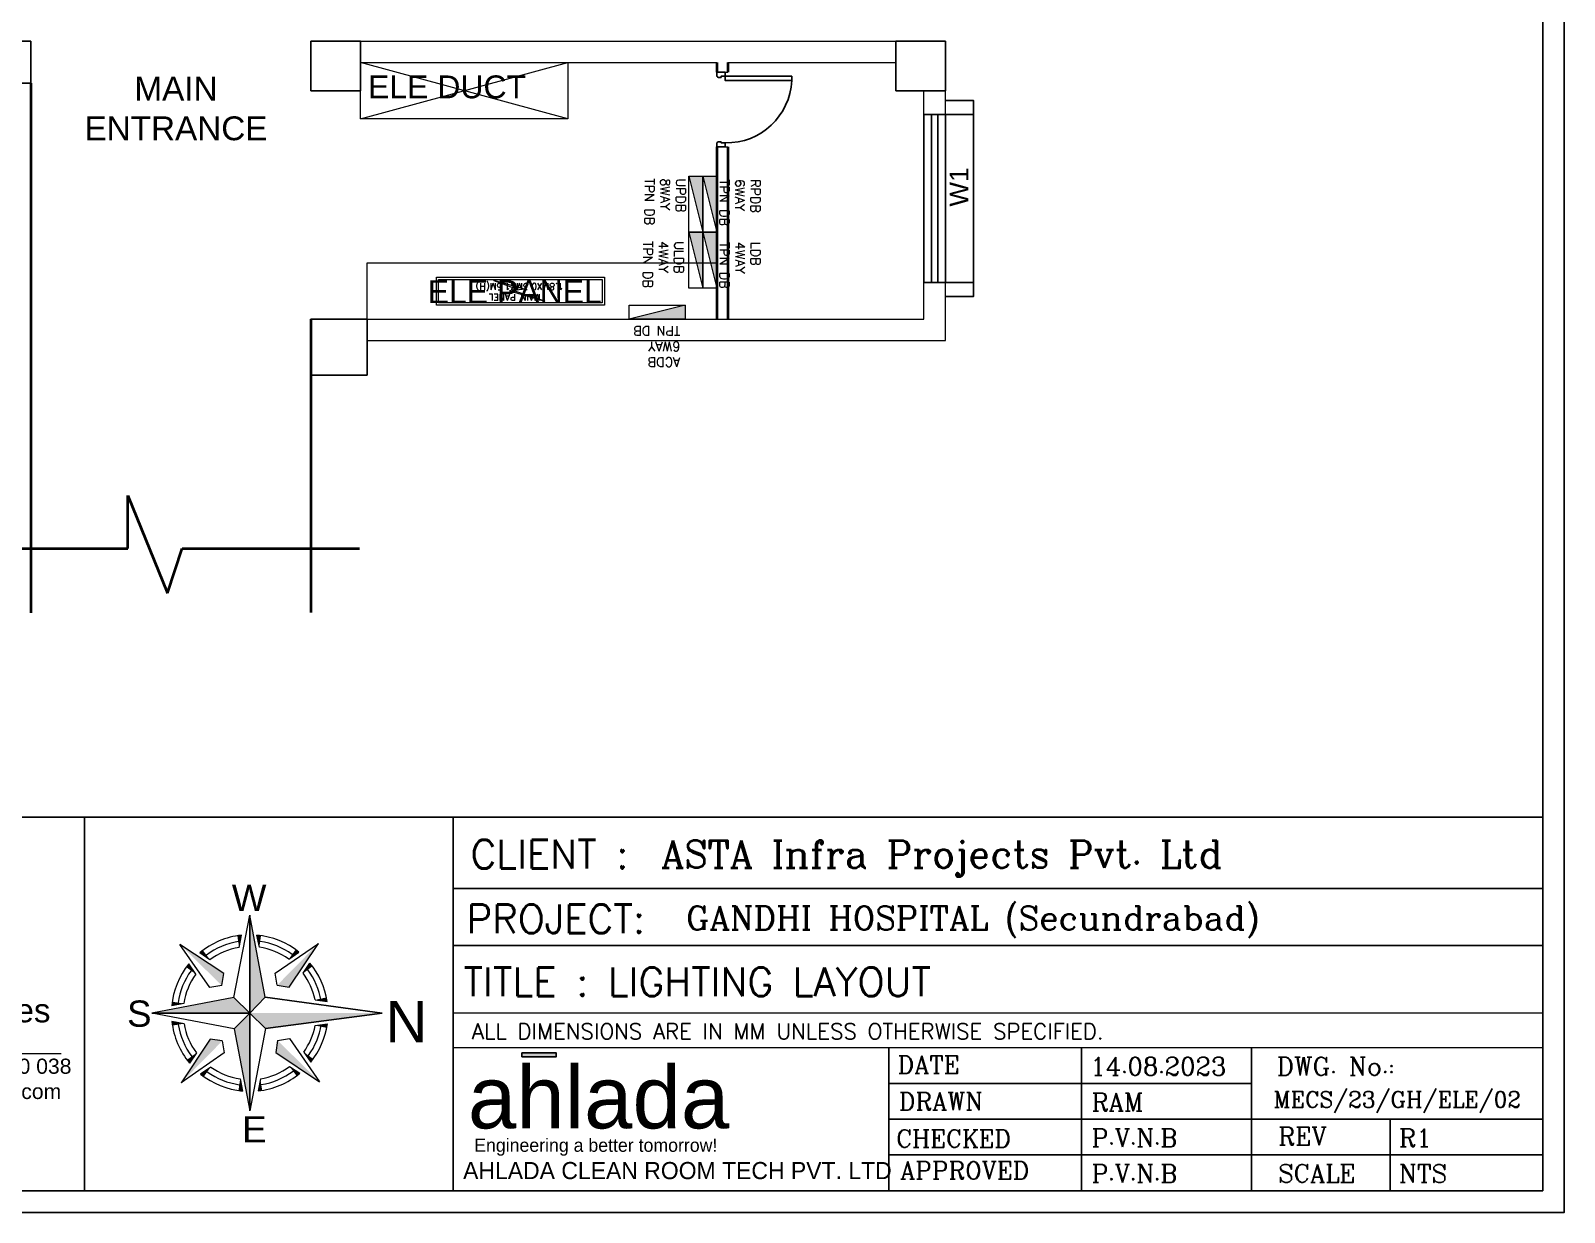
# Model space of a CAD drawing. Extents: x 3550807 to 4078732, y -628171 to -515859.
# Drawn here: x 3633123 to 3649537, y -551399 to -538746 of the extents above; entities that cross this region are included whole.
import ezdxf
from ezdxf.enums import TextEntityAlignment as Align

# ---------------------------------------------------------------- set-up
doc = ezdxf.new("R2010")
doc.units = 0
doc.header["$LTSCALE"] = 6
doc.header["$MEASUREMENT"] = 0
doc.linetypes.add('Hidden 2mm', pattern=[3, 2, -1])
doc.layers.get('0').update_dxf_attribs({"linetype": 'CONTINUOUS'})
for name, color, linetype in [('AHU-N Ducting', 30, 'CONTINUOUS'), ('Chajja', 7, 'CONTINUOUS'), ('COL', 5, 'CONTINUOUS'), ('DIM', 7, 'CONTINUOUS'), ('DOOR', 44, 'CONTINUOUS'), ('ELE.ELECTRICAL PANELS', 1, 'CONTINUOUS'), ('JOINERY', 7, 'CONTINUOUS'), ('TEXT', 5, 'CONTINUOUS'), ('TITLE', 7, 'CONTINUOUS'), ('Window', 161, 'CONTINUOUS')]:
    doc.layers.add(name, color=color, linetype=linetype)
for name, color, linetype, lineweight in [('D.F', 251, 'CONTINUOUS', 5), ('ELE. DB', 1, 'CONTINUOUS', 9), ('ELE.DB', 1, 'CONTINUOUS', 20), ('ELE.DB @ 1', 1, 'CONTINUOUS', 20), ('FURNITURE WALL', 8, 'CONTINUOUS', 5), ('hatch', 252, 'CONTINUOUS', 9), ('WALL', 10, 'CONTINUOUS', 35)]:
    doc.layers.add(name, color=color, linetype=linetype, lineweight=lineweight)
doc.styles.add('ARIAL', font='arial.ttf')
doc.styles.add('FS-ARIAL', font='arial.ttf')
doc.styles.add('IRFAN', font='romans.shx')
doc.styles.add('RAGHAV', font='majalla.ttf')
doc.styles.add('ROMANS', font='romans.shx')
doc.styles.get("Standard").update_dxf_attribs({"font": 'SIMPLEX'})
doc.styles.add('sudheer', font='romanc.shx')

# ---------------------------------------------------------------- blocks, each defined once
blk = doc.blocks.new('Z$W@#1841')
at = {"layer": 'DOOR', "color": 8}
blk.add_lwpolyline([(482, 633), (482, -167), (533, -167), (533, 633)], close=True, dxfattribs=at)
for points in [[(-254, -218), (-268, -218), (-268, -167), (-317, -167), (-317, -267), (-268, -267), (-268, -265, 0.414214), (-256, -254), (-254, -254)], [(519, -218), (533, -218), (533, -167), (583, -167), (583, -267), (533, -267), (533, -265, -0.414214), (522, -254), (519, -254)]]:
    blk.add_lwpolyline(points, format="xyb", close=True, dxfattribs=at)
blk.add_arc((518, -152), 786, 92.6177, 181.1129, dxfattribs=at)
blk = doc.blocks.new('1232')
at = {"layer": 'Chajja', "color": 8, "linetype": 'ByBlock'}
blk.add_line((6340, -1759.8, -101230.8), (6340, -3559.8, -101230.8), dxfattribs=at)
at = {"layer": 'Chajja', "color": 8, "linetype": 'ByBlock', "elevation": -101230.8}
for points in [[(6040, -1609.8), (6340, -1609.8), (6340, -1759.8), (6040, -1759.8)], [(6040, -3559.8), (6340, -3559.8), (6340, -3709.8), (6040, -3709.8)]]:
    blk.add_lwpolyline(points, dxfattribs=at)
at = {"layer": 'COL', "color": 8}
for points in [[(-4200, -1425), (-4200, -975), (-3750, -975), (-3750, -1425)], [(-750, -1505), (-750, -975), (-220, -975), (-220, -1505)], [(5510, -1505), (5510, -975), (6040, -975), (6040, -1505)]]:
    blk.add_lwpolyline(points, close=True, dxfattribs=at)
at = {"layer": 'COL', "color": 8, "elevation": -101230.8}
blk.add_lwpolyline([(-150, -4549.8), (-150, -3949.8), (-750, -3949.8), (-750, -4549.8)], close=True, dxfattribs=at)
at = {"layer": 'D.F', "color": 8, "lineweight": 0}
for p, q in [((-220, -975), (5510, -975)), ((-220, -1205), (3595, -1205)), ((3710, -1205), (5510, -1205)), ((-431, -3950), (5510, -3950))]:
    blk.add_line(p, q, dxfattribs=at)
at = {"layer": 'D.F', "color": 8}
for points in [[(-750, -1505), (-750, -975), (-220, -975), (-220, -1505)], [(5510, -1505), (5510, -975), (6040, -975), (6040, -1505)]]:
    blk.add_lwpolyline(points, close=True, dxfattribs=at)
at = {"layer": 'D.F', "color": 8, "lineweight": 0}
for points in [[(1998.3, -1805), (-220, -1205)], [(-220, -1805), (1998.3, -1205)]]:
    blk.add_lwpolyline(points, dxfattribs=at)
blk.add_lwpolyline([(-220, -1805), (-220, -1205), (1998.3, -1205), (1998.3, -1805)], close=True, dxfattribs=at)
at = {"layer": 'D.F', "color": 8, "linetype": 'ByBlock', "elevation": -101230.8}
blk.add_lwpolyline([(6040, -1609.8), (6340, -1609.8), (6340, -1759.8), (6040, -1759.8)], dxfattribs=at)
at = {"layer": 'WALL', "color": 8, "lineweight": 0}
for p, q in [((-220, -1205), (3595, -1205)), ((3595, -1307.2, -101230.8), (3710, -1307.2, -101230.8)), ((3710, -1205), (5510, -1205)), ((3595, -2107.2, -101230.8), (3710, -2107.2, -101230.8)), ((-150, -3349.8, -101230.8), (3595, -3349.8, -101230.8)), ((-150, -3949.8, -101230.8), (-150, -3349.8, -101230.8))]:
    blk.add_line(p, q, dxfattribs=at)
at = {"layer": 'WALL', "color": 8, "linetype": 'ByBlock'}
for p, q in [((3595, -1205, -101230.8), (3595, -1307.2, -101230.8)), ((3710, -1205, -101230.8), (3710, -1307.2, -101230.8)), ((-3750, -1425), (-3750, -7096.2)), ((3595, -2107.2, -101230.8), (3595, -3949.8, -101230.8)), ((3710, -2107.2, -101230.8), (3710, -3949.8, -101230.8)), ((-750, -3949.8), (-750, -7092.1)), ((-2711.2, -5838.9), (-2284.6, -6885.7)), ((-2711.2, -6407.1), (-2711.2, -5838.9)), ((-4220.5, -6407.1), (-2711.2, -6407.1)), ((-2284.6, -6885.7), (-2129.2, -6407.1)), ((-2129.2, -6407.1), (-231.8, -6407.1))]:
    blk.add_line(p, q, dxfattribs=at)
at = {"layer": 'WALL', "color": 8, "lineweight": 0, "elevation": -101230.8}
for points in [[(-150, -4179.8), (6040, -4179.8), (6040, -1505)], [(-150, -3949.8), (5810, -3949.8), (5810, -1505)]]:
    blk.add_lwpolyline(points, dxfattribs=at)
at = {"layer": 'Window', "color": 8, "linetype": 'Continuous', "elevation": -101230.8}
for points in [[(6040, -3559.8), (5810, -3559.8), (5810, -1759.8), (6040, -1759.8)], [(5960, -3559.8), (5890, -3559.8), (5890, -1759.8), (5960, -1759.8)]]:
    blk.add_lwpolyline(points, close=True, dxfattribs=at)
at = {"layer": 'DOOR', "color": 8, "linetype": 'Continuous', "xscale": -0.8888888889923692, "yscale": 0.8888888889923692, "zscale": 0.8888888888759539, "rotation": 270}
blk.add_blockref('Z$W@#1841', (3832.7, -1825.2, -101230.8), dxfattribs=at)
at = {"layer": 'D.F', "color": 8, "linetype": 'Continuous', "style": 'ARIAL'}
for s, p in [('ELE DUCT', (706.5, -1660.1, -80984.6)), ('ELE PANEL', (1430.8, -3853.4, -80984.6))]:
    blk.add_text(s, height=244.9, dxfattribs=at).set_placement(p, align=Align.BOTTOM_CENTER)
at = {"layer": 'DIM', "color": 8, "insert": (-2194.9, -1697.3), "char_height": 255, "width": 2770.907, "attachment_point": 5, "style": 'ARIAL'}
blk.add_mtext('MAIN ENTRANCE', dxfattribs=at)
at = {"layer": 'JOINERY', "color": 8, "style": 'ARIAL', "width": 1}
blk.add_text('W1', height=200, rotation=90, dxfattribs=at).set_placement((6285.2, -2746.3, -101230.8))
blk = doc.blocks.new('Logo')
h = blk.add_hatch(color=134)
h.dxf.hatch_style = 1
h.paths.add_polyline_path([(7.31, 6.26), (4.47, 6.26), (4.47, 5.93), (7.31, 5.93)])
at = {"color": 134}
blk.add_lwpolyline([(4.47, 6.26), (7.31, 6.26), (7.31, 5.93), (4.47, 5.93)], close=True, dxfattribs=at)
at = {"color": 134, "style": 'FS-ARIAL'}
blk.add_text('ahlada', height=5.161, dxfattribs=at).set_placement((0, 0))
at = {"color": 8, "style": 'RAGHAV'}
blk.add_text('Engineering a better tomorrow!', height=1.0969, dxfattribs=at).set_placement((0.52, -1.94))
blk = doc.blocks.new('A$C4A7C6C7E')
at = {"layer": 'TITLE', "color": 8, "lineweight": 5}
for p, q in [((-4207, 4144), (0, 26095)), ((0, 26095), (0, 0)), ((0, 0), (0, 26095)), ((4144, 4207), (0, 26095)), ((-2825, 17519), (-2234, 20757)), ((2559, 17560), (1919, 20788)), ((-6941, 10518), (-18592, 18312)), ((-10622, 6781), (-18592, 18312)), ((6781, 10622), (18312, 18592)), ((10518, 6941), (18312, 18592)), ((-14385, 10390), (-16257, 13098)), ((-10607, 14226), (-13343, 16056)), ((10390, 14385), (13098, 16257)), ((14226, 10607), (16056, 13343)), ((-7437, 7325), (-6941, 10518)), ((7325, 7437), (6781, 10622)), ((-4207, 4144), (-26095, 0)), ((-7437, 7325), (-10622, 6781)), ((-4207, 4144), (0, 0)), ((0, 0), (-4207, 4144)), ((0, 0), (4144, 4207)), ((4144, 4207), (0, 0)), ((7325, 7437), (10518, 6941)), ((0, 0), (-26095, 0)), ((-26095, 0), (0, 0)), ((-4144, -4207), (-26095, 0)), ((-17560, 2559), (-20788, 1919)), ((0, 0), (-4144, -4207)), ((-4144, -4207), (0, 0)), ((0, 0), (4207, -4144)), ((4207, -4144), (0, 0)), ((0, 0), (0, -26095)), ((0, -26095), (0, 0)), ((17394, 3514), (20646, 3095)), ((17394, 3514), (20646, 3095)), ((-17519, -2825), (-20757, -2234)), ((17433, -3312), (20680, -2857)), ((17433, -3312), (20680, -2857)), ((17434, -3310), (20680, -2857)), ((-10518, -6941), (-18312, -18592)), ((-7325, -7437), (-10518, -6941)), ((-7325, -7437), (-6781, -10622)), ((-4144, -4207), (0, -26095)), ((4207, -4144), (0, -26095)), ((7437, -7325), (6941, -10518)), ((7437, -7325), (10622, -6781)), ((10622, -6781), (18592, -18312)), ((-6781, -10622), (-18312, -18592)), ((-14226, -10607), (-16056, -13343)), ((6941, -10518), (18592, -18312)), ((14385, -10390), (16257, -13098)), ((-10390, -14385), (-13098, -16257)), ((10607, -14226), (13343, -16056)), ((-2559, -17560), (-1919, -20788)), ((2825, -17519), (2234, -20757))]:
    blk.add_line(p, q, dxfattribs=at)
at = {"layer": 'TITLE', "color": 5}
for p in [(4144, 4207), (4207, -4144)]:
    blk.add_line(p, (35289, 0), dxfattribs=at)
at = {"layer": 'TITLE', "color": 8, "lineweight": 5}
for radius, start, end in [(20877, 96.14269, 129.72625), (20877, 51.14269, 84.72625), (19311, 99.1612, 126.70773), (17745, 99.1612, 126.70773), (17745, 54.16121, 81.70773), (19311, 54.16121, 81.70773), (20877, 141.14269, 174.72625), (20877, 8.52692, 39.72625), (19311, 144.16121, 171.70773), (17745, 144.16121, 171.70773), (17745, 11.42181, 36.70773), (19311, 9.85136, 36.70773), (20877, 186.14269, 219.72625), (19311, 189.1612, 216.70773), (17745, 189.1612, 216.70773), (17745, 324.16121, 349.24868), (19311, 324.16121, 350.81434), (20877, 321.14269, 352.1348), (20877, 231.14269, 264.72625), (19311, 234.16121, 261.70773), (17745, 234.16121, 261.70773), (20877, 276.14269, 309.72625), (17745, 279.1612, 306.70773), (19311, 279.1612, 306.70773)]:
    blk.add_arc((0, 0), radius, start, end, dxfattribs=at)
for points in [[(0, 26095), (4144, 4207), (0, 0)], [(-3324, 20610), (-2234, 20757), (-2825, 17519)], [(3011, 20658), (1919, 20788), (2559, 17560)], [(-18592, 18312), (-6941, 10518), (-7437, 7325)], [(-13343, 16056), (-12479, 16737), (-10607, 14226)], [(18312, 18592), (10518, 6941), (7325, 7437)], [(13098, 16257), (12223, 16924), (10390, 14385)], [(-16257, 13098), (-16924, 12223), (-14385, 10390)], [(16056, 13343), (16737, 12479), (14226, 10607)], [(-26095, 0), (-4207, 4144), (0, 0)], [(20646, 3095), (20457, 4167), (17394, 3514)], [(-20658, 3011), (-20788, 1919), (-17560, 2559)], [(0, -26095), (-4144, -4207), (0, 0)], [(-20610, -3324), (-20757, -2234), (-17519, -2825)], [(20680, -2857), (20503, -3930), (17433, -3312)], [(-18312, -18592), (-10518, -6941), (-7325, -7437)], [(18592, -18312), (6941, -10518), (7437, -7325)], [(-16056, -13343), (-16737, -12479), (-14226, -10607)], [(16257, -13098), (16924, -12223), (14385, -10390)], [(-13098, -16257), (-12223, -16924), (-10390, -14385)], [(13343, -16056), (12479, -16737), (10607, -14226)], [(-3011, -20658), (-1919, -20788), (-2559, -17560)], [(3324, -20610), (2234, -20757), (2825, -17519)]]:
    blk.add_solid(points, dxfattribs=at)
at = {"layer": 'TITLE', "color": 5}
blk.add_solid([(35289, 0), (4207, -4144), (0, 0)], dxfattribs=at)
blk = doc.blocks.new('MECS')
at = {"layer": 'AHU-N Ducting', "lineweight": 0}
for color, points in [(160, [(0.5134, 0.9091, -0.255342), (0.5146, 0.9123, -0.046847), (0.5217, 0.9295, -0.026654), (0.5336, 0.9523, -0.067185), (0.5557, 0.9835, -0.027641), (0.5739, 1.0031), (0.5766, 1.006, 0.172136), (0.5505, 1.0116, 0.247314), (0.5199, 0.99), (0.4722, 0.896, -0.018001), (0.4702, 0.8924, -0.031918), (0.4662, 0.8866, -0.107063), (0.4579, 0.8781, -0.068722), (0.4448, 0.87, -0.110082), (0.4329, 0.8663, -0.048168), (0.4222, 0.8653, -0.255342), (0.422, 0.8653, -0.105522), (0.4104, 0.8665, -0.052874), (0.3991, 0.8701, 0.050549), (0.4093, 0.8619, 0.15879), (0.4483, 0.8512, 0.025573), (0.455, 0.8519, 0.056901), (0.4704, 0.858, 0.076128), (0.4928, 0.8754, 0.056355), (0.507, 0.8948)]), (150, [(0.5739, 1.0031), (0.5557, 0.9835, -0.088717), (0.5986, 0.9091), (0.6061, 0.8948, 0.090805), (0.6259, 0.8692, 0.094622), (0.6466, 0.8653, 0.097626), (0.6679, 0.8695, -0.179862), (0.6391, 0.896), (0.5914, 0.99, 0.136823), (0.5769, 1.0059, 0.004233)]), (160, [(0.7385, 0.9091, -0.255342), (0.7397, 0.9123, -0.046847), (0.7468, 0.9295, -0.026654), (0.7587, 0.9523, -0.067185), (0.7808, 0.9835, -0.027641), (0.799, 1.0031), (0.8017, 1.006, 0.172136), (0.7756, 1.0116, 0.247314), (0.745, 0.99), (0.6973, 0.896, -0.018001), (0.6953, 0.8924, -0.031918), (0.6913, 0.8866, -0.107063), (0.683, 0.8781, -0.068722), (0.6699, 0.87, -0.110082), (0.658, 0.8663, -0.048168), (0.6473, 0.8653, -0.255342), (0.6471, 0.8653, -0.105522), (0.6355, 0.8665, -0.052874), (0.6242, 0.8701, 0.050549), (0.6344, 0.8619, 0.15879), (0.6734, 0.8512, 0.025573), (0.6801, 0.8519, 0.056901), (0.6955, 0.858, 0.076128), (0.7179, 0.8754, 0.056355), (0.7321, 0.8948)]), (150, [(0.799, 1.0031), (0.7808, 0.9835, -0.082822), (0.8242, 0.9091), (0.8312, 0.8948, 0.090805), (0.851, 0.8692, 0.094622), (0.8717, 0.8653, 0.097626), (0.893, 0.8695, -0.179862), (0.8642, 0.896), (0.8165, 0.99, 0.136823), (0.802, 1.0059, 0.004233)]), (1, [(1.0302, 0.9438), (1.0711, 0.8757), (1.0984, 0.8757), (1.1393, 0.9438), (1.1393, 0.8757), (1.1665, 0.8757), (1.1665, 1.0119), (1.1325, 1.0119), (1.086, 0.92), (1.0371, 1.0119), (1.003, 1.0119), (1.003, 0.8757), (1.0302, 0.8757)]), (251, [(1.2006, 1.0119), (1.2006, 0.9847), (1.3369, 0.9847), (1.3641, 1.0119)]), (251, [(1.3982, 0.8757), (1.4323, 0.8757), (1.4323, 1.0119), (1.3982, 1.0119)]), (251, [(1.6299, 1.0119), (1.5958, 1.0119), (1.5958, 0.8757), (1.6299, 0.8757)]), (251, [(1.8956, 1.0119), (1.8615, 1.0119), (1.8615, 0.8757), (1.8956, 0.8757)]), (251, [(2.0114, 0.9904), (2.0639, 0.8757), (2.0932, 0.8757), (2.0387, 1.0119), (1.9842, 1.0119), (1.9556, 0.9405), (1.9886, 0.9405)]), (251, [(2.1614, 0.959), (2.2431, 0.8757), (2.2908, 0.8757), (2.2908, 1.0119), (2.2567, 1.0119), (2.2567, 0.9241), (2.1682, 1.0119), (2.1273, 1.0119), (2.1273, 0.8757), (2.1614, 0.8757)]), (251, [(1.2006, 0.9574), (1.2006, 0.8757), (1.3369, 0.8757), (1.3641, 0.9029), (1.2278, 0.9029), (1.2278, 0.9302), (1.3369, 0.9302), (1.3641, 0.9574)]), (251, [(2.0114, 0.9132), (2.0274, 0.9405), (1.9433, 0.9405), (1.9297, 0.9132)]), (251, [(1.9762, 0.9132), (1.9447, 0.9132), (1.9297, 0.8757), (1.959, 0.8757)]), (160, [(0.6892, 0.8653, -0.097626), (0.6679, 0.8695, -0.097626), (0.6466, 0.8653, -0.094622), (0.6259, 0.8692, 0.087249), (0.6523, 0.8527, 0.25446), (0.7122, 0.8701, -0.106044)]), (150, [(0.9143, 0.8653, -0.097626), (0.893, 0.8695, -0.097626), (0.8717, 0.8653, -0.094622), (0.851, 0.8692, 0.087249), (0.8774, 0.8527, 0.25446), (0.9373, 0.8701, -0.106044)])]:
    blk.add_hatch(color=color, dxfattribs=at).paths.add_polyline_path(points)
h = blk.add_hatch(color=251, dxfattribs=at)
edge = h.paths.add_edge_path()
edge.add_ellipse((1.4459, 0.9711), major_axis=(-0.1158, 0), ratio=0.352941, start_angle=110.17982, end_angle=270)
edge.add_line((1.4459, 1.0119), (1.4459, 0.9915))
edge.add_ellipse((1.4459, 0.9711), major_axis=(-0.0701, 0), ratio=0.291522, start_angle=90, end_angle=270, ccw=False)
edge.add_line((1.4459, 0.9506), (1.4459, 0.9302))
edge.add_line((1.4459, 0.9302), (1.5189, 0.8757))
edge.add_line((1.5189, 0.8757), (1.5617, 0.8757))
edge.add_line((1.5617, 0.8757), (1.4859, 0.9327))
h = blk.add_hatch(color=251, dxfattribs=at)
h.paths.add_polyline_path([(1.6639, 0.8757), (1.7593, 0.8757, 1), (1.7593, 1.0119), (1.6639, 1.0119)])
h.paths.add_polyline_path([(1.698, 0.9847), (1.7511, 0.9847, -1), (1.7511, 0.9029), (1.698, 0.9029)], flags=16)
at = {"layer": 'AHU-N Ducting', "color": 160, "lineweight": 0}
for p, q in [((0.4722, 0.896, -0.0047), (0.5199, 0.99, -0.0047)), ((0.6973, 0.896, -0.0047), (0.745, 0.99, -0.0047)), ((0.507, 0.8948, -0.0047), (0.5134, 0.9091, -0.0047)), ((0.7321, 0.8948, -0.0047), (0.7385, 0.9091, -0.0047))]:
    blk.add_line(p, q, dxfattribs=at)
at = {"layer": 'AHU-N Ducting', "color": 150, "lineweight": 0}
for p, q in [((0.6391, 0.896, -0.0047), (0.5914, 0.99, -0.0047)), ((0.8642, 0.896, -0.0047), (0.8165, 0.99, -0.0047)), ((0.6061, 0.8948, -0.0047), (0.5986, 0.9091, -0.0047))]:
    blk.add_line(p, q, dxfattribs=at)
at = {"layer": 'AHU-N Ducting', "color": 1, "lineweight": 0}
for p, q in [((1.003, 1.0119, -0.0047), (1.0371, 1.0119, -0.0047)), ((1.0371, 1.0119, -0.0047), (1.086, 0.92, -0.0047)), ((1.1325, 1.0119, -0.0047), (1.086, 0.92, -0.0047)), ((1.1665, 1.0119, -0.0047), (1.1325, 1.0119, -0.0047)), ((1.1343, 1.0119, -0.0047), (1.1615, 1.0119, -0.0047)), ((1.1665, 0.8757, -0.0047), (1.1665, 1.0119, -0.0047)), ((1.0302, 0.9438, -0.0047), (1.0711, 0.8757, -0.0047)), ((1.0302, 0.8757, -0.0047), (1.0302, 0.9438, -0.0047)), ((1.0302, 0.8757, -0.0047), (1.0302, 0.9438, -0.0047)), ((1.1393, 0.9438, -0.0047), (1.0984, 0.8757, -0.0047)), ((1.1393, 0.8757, -0.0047), (1.1393, 0.9438, -0.0047)), ((1.1393, 0.8757, -0.0047), (1.1393, 0.9438, -0.0047)), ((1.0302, 0.8757, -0.0047), (1.003, 0.8757, -0.0047)), ((1.0711, 0.8757, -0.0047), (1.0984, 0.8757, -0.0047)), ((1.1393, 0.8757, -0.0047), (1.1665, 0.8757, -0.0047))]:
    blk.add_line(p, q, dxfattribs=at)
at = {"layer": 'AHU-N Ducting', "color": 251, "lineweight": 0}
for p, q in [((1.2006, 1.0119, -0.0047), (1.3641, 1.0119, -0.0047)), ((1.2006, 0.9847, -0.0047), (1.2006, 1.0119, -0.0047)), ((1.2006, 0.9847, -0.0047), (1.3369, 0.9847, -0.0047)), ((1.3369, 0.9847, -0.0047), (1.3641, 1.0119, -0.0047)), ((1.3982, 1.0119, -0.0047), (1.4323, 1.0119, -0.0047)), ((1.3982, 1.0119, -0.0047), (1.3982, 0.8757, -0.0047)), ((1.4323, 1.0119, -0.0047), (1.4323, 0.8757, -0.0047)), ((1.4459, 1.0119, -0.0047), (1.4459, 0.9915, -0.0047)), ((1.5958, 1.0119, -0.0047), (1.6299, 1.0119, -0.0047)), ((1.5958, 0.8757, -0.0047), (1.5958, 1.0119, -0.0047)), ((1.6299, 1.0119, -0.0047), (1.6299, 0.8757, -0.0047)), ((1.6639, 1.0119, -0.0047), (1.7593, 1.0119, -0.0047)), ((1.6639, 1.0119, -0.0047), (1.6639, 0.8757, -0.0047)), ((1.698, 0.9847, -0.0047), (1.7511, 0.9847, -0.0047)), ((1.698, 0.9847, -0.0047), (1.698, 0.9029, -0.0047)), ((1.8615, 1.0119, -0.0047), (1.8956, 1.0119, -0.0047)), ((1.8615, 0.8757, -0.0047), (1.8615, 1.0119, -0.0047)), ((1.8956, 1.0119, -0.0047), (1.8956, 0.8757, -0.0047)), ((1.9556, 0.9405, -0.0047), (1.9842, 1.0119, -0.0047)), ((1.9842, 1.0119, -0.0047), (2.0387, 1.0119, -0.0047)), ((1.9886, 0.9405, -0.0047), (2.0114, 0.9904, -0.0047)), ((2.0639, 0.8757, -0.0047), (2.0114, 0.9904, -0.0047)), ((2.0932, 0.8757, -0.0047), (2.0387, 1.0119, -0.0047)), ((2.1273, 1.0119, -0.0047), (2.1682, 1.0119, -0.0047)), ((2.1273, 0.8757, -0.0047), (2.1273, 1.0119, -0.0047)), ((2.1682, 1.0119, -0.0047), (2.2567, 0.9241, -0.0047)), ((2.2567, 0.9241, -0.0047), (2.2567, 1.0119, -0.0047)), ((1.2006, 0.9574, -0.0047), (1.3641, 0.9574, -0.0047)), ((1.2006, 0.8757, -0.0047), (1.2006, 0.9574, -0.0047)), ((1.2278, 0.9302, -0.0047), (1.3369, 0.9302, -0.0047)), ((1.2278, 0.9029, -0.0047), (1.2278, 0.9302, -0.0047)), ((1.2278, 0.9029, -0.0047), (1.3641, 0.9029, -0.0047)), ((1.3369, 0.9302, -0.0047), (1.3641, 0.9574, -0.0047)), ((1.3369, 0.8757, -0.0047), (1.3641, 0.9029, -0.0047)), ((1.4459, 0.9302, -0.0047), (1.4459, 0.9506, -0.0047)), ((1.4459, 0.9302, -0.0047), (1.5189, 0.8757, -0.0047)), ((1.4859, 0.9327, -0.0047), (1.5617, 0.8757, -0.0047)), ((1.698, 0.9029, -0.0047), (1.7511, 0.9029, -0.0047)), ((1.9297, 0.9132, -0.0047), (1.9433, 0.9405, -0.0047)), ((2.0114, 0.9132, -0.0047), (1.9297, 0.9132, -0.0047)), ((1.9297, 0.8757, -0.0047), (1.9447, 0.9132, -0.0047)), ((2.0274, 0.9405, -0.0047), (1.9433, 0.9405, -0.0047)), ((1.959, 0.8757, -0.0047), (1.9762, 0.9132, -0.0047)), ((2.0274, 0.9405, -0.0047), (2.0114, 0.9132, -0.0047)), ((2.2431, 0.8757, -0.0047), (2.1614, 0.959, -0.0047)), ((2.1614, 0.8757, -0.0047), (2.1614, 0.959, -0.0047)), ((1.2006, 0.8757, -0.0047), (1.3369, 0.8757, -0.0047)), ((1.3982, 0.8757, -0.0047), (1.4323, 0.8757, -0.0047)), ((1.5189, 0.8757, -0.0047), (1.5617, 0.8757, -0.0047)), ((1.5958, 0.8757, -0.0047), (1.6299, 0.8757, -0.0047)), ((1.6639, 0.8757, -0.0047), (1.7593, 0.8757, -0.0047)), ((1.8615, 0.8757, -0.0047), (1.8956, 0.8757, -0.0047)), ((1.959, 0.8757, -0.0047), (1.9297, 0.8757, -0.0047)), ((2.0639, 0.8757, -0.0047), (2.0932, 0.8757, -0.0047)), ((2.1273, 0.8757, -0.0047), (2.1614, 0.8757, -0.0047))]:
    blk.add_line(p, q, dxfattribs=at)
at = {"layer": 'AHU-N Ducting', "color": 251, "lineweight": 0, "ltscale": 0.85}
blk.add_line((0.1166, 0.4833, -0.0061), (2.6855, 0.4833, -0.0061), dxfattribs=at)
at = {"layer": 'AHU-N Ducting', "color": 160, "lineweight": 0}
for centre, radius, start, end in [((0.7418, 0.8286, -0.0047), 0.2421, 132.93732, 160.59811), ((0.5557, 0.9719, -0.0047), 0.0401, 90, 153.08875), ((0.5557, 0.9719, -0.0047), 0.0401, 26.91125, 90), ((0.9669, 0.8286, -0.0047), 0.2421, 132.93732, 160.59811), ((0.7808, 0.9719, -0.0047), 0.0401, 90, 153.08875), ((0.7808, 0.9719, -0.0047), 0.0401, 26.91125, 90), ((0.4222, 0.9214, -0.0047), 0.0561, 270, 333.08875), ((0.4249, 0.94, -0.0047), 0.0938, 291.33776, 331.21045), ((0.6861, 0.9361, -0.0047), 0.09, 207.3023, 248.00186), ((0.6473, 0.9214, -0.0047), 0.0561, 270, 333.08875), ((0.65, 0.94, -0.0047), 0.0938, 291.33776, 331.21045), ((0.4451, 0.9164, -0.0047), 0.0652, 225.15476, 282.26072), ((0.422, 0.9214, -0.0047), 0.0561, 245.90537, 270.11841), ((0.6702, 0.9164, -0.0047), 0.0652, 225.15476, 282.26072), ((0.6471, 0.9214, -0.0047), 0.0561, 245.90537, 270.11841), ((0.6662, 0.9164, -0.0047), 0.0652, 257.808, 314.84524), ((0.689, 0.9214, -0.0047), 0.0561, 245.90537, 270.11841)]:
    blk.add_arc(centre, radius, start, end, dxfattribs=at)
at = {"layer": 'AHU-N Ducting', "color": 150, "lineweight": 0}
for centre, radius, start, end in [((0.369, 0.8263, -0.0047), 0.244, 19.82782, 40.10718), ((0.5794, 0.816, -0.0047), 0.2619, 20.8244, 39.7594), ((0.6892, 0.9214, -0.0047), 0.0561, 206.91125, 270), ((0.6892, 0.9214, -0.0047), 0.0561, 206.91125, 270), ((0.9112, 0.9361, -0.0047), 0.09, 207.3023, 248.00186), ((0.9143, 0.9214, -0.0047), 0.0561, 206.91125, 270), ((0.9496, 0.9249, -0.0047), 0.06, 206.91125, 270), ((0.6465, 0.9214, -0.0047), 0.0561, 248.49709, 270.11841), ((0.6466, 0.9214, -0.0047), 0.0561, 270, 292.3036), ((0.8716, 0.9214, -0.0047), 0.0561, 248.49709, 270.11841), ((0.8717, 0.9214, -0.0047), 0.0561, 270, 292.3036), ((0.8913, 0.9164, -0.0047), 0.0652, 257.73928, 314.84524), ((0.9141, 0.9214, -0.0047), 0.0561, 245.90537, 270.11841)]:
    blk.add_arc(centre, radius, start, end, dxfattribs=at)
at = {"layer": 'AHU-N Ducting', "color": 251, "lineweight": 0}
for centre, radius in [((1.7511, 0.9438, -0.0047), 0.0409), ((1.7593, 0.9438, -0.0047), 0.0681)]:
    blk.add_arc(centre, radius, 270, 90, dxfattribs=at)
for major_axis, ratio, start_param in [((-0.1158, 0), 0.352941, 1.923001), ((-0.0701, 0), 0.291522, 1.570796)]:
    blk.add_ellipse((1.4459, 0.9711, -0.0047), major_axis=major_axis, ratio=ratio, start_param=start_param, end_param=4.712389, dxfattribs=at)
at = {"layer": 'AHU-N Ducting', "color": 251, "lineweight": 0, "attachment_point": 1, "style": 'ARIAL'}
for s, insert, char_height, width in [('{\\C1;Engineers & Consultancy Services \\P}', (0.1749, 0.7493, -0.0146), 0.11475, 24.254374), ('{\\C252;Plot No.43, Srinivasa Colony (West), Hyderabad 500 038\\PPh: 040 40117248,  E Mail : contact@meridianmep.com\\P            w w w . m e r i d i a n m e p . c o m }', (0.1414, 0.4583, -0.0061), 0.07344, 2.632643)]:
    blk.add_mtext(s, dxfattribs=dict(at, insert=insert, char_height=char_height, width=width))
at = {"layer": 'AHU-N Ducting', "color": 251, "lineweight": 0, "ltscale": 0.85, "insert": (1.4024, 0.5507, -0.0055), "char_height": 0.065176, "attachment_point": 5, "line_spacing_factor": 0.6, "style": 'ARIAL'}
blk.add_mtext('{\\FBatang|c0;\\C5;I n c r e d i b l e  i n n o v a t i o n\\P}', dxfattribs=at)
blk = doc.blocks.new('UPS DB')
at = {"layer": 'hatch'}
h = blk.add_hatch(color=3, dxfattribs=at)
h.dxf.hatch_style = 1
h.paths.add_polyline_path([(0, -150), (600, -150), (600, 0)])
at = {"layer": 'ELE. DB', "color": 3}
blk.add_line((600, 0), (0, -150), dxfattribs=at)
blk.add_lwpolyline([(0, 0), (600, 0), (600, -150), (0, -150)], close=True, dxfattribs=at)
blk = doc.blocks.new('FREAWFRED')
at = {"layer": 'ELE.DB @ 1'}
h = blk.add_hatch(color=1, dxfattribs=at)
h.dxf.hatch_style = 1
h.paths.add_polyline_path([(150, 0), (150, 600), (0, 600)])
at = {"layer": 'ELE.DB'}
blk.add_line((0, 600), (150, 0), dxfattribs=at)
blk.add_lwpolyline([(0, 0), (0, 600), (150, 600), (150, 0)], close=True, dxfattribs=at)

msp = doc.modelspace()

# ---------------------------------------------------------------- linework, layer by layer
for p, q in [((3649305.4, -547166.7), (3627398.8, -547166.7)), ((3633697.9, -551166.7), (3633697.9, -547166.7)), ((3637643.7, -551166.7), (3637643.7, -547166.7)), ((3649305.4, -547930.7), (3637643.7, -547930.7)), ((3649305.4, -548541.9), (3637643.7, -548541.9)), ((3642307.9, -551166.7), (3642307.9, -549637.5)), ((3644370, -551166.7), (3644370, -549637.5)), ((3646189.9, -549637.5), (3646189.9, -551166.7)), ((3646189.9, -550019.9), (3642307.9, -550019.9)), ((3642307.9, -550402.3), (3649305.4, -550402.3)), ((3647674.3, -551166.7), (3647674.3, -550402.3)), ((3649305.4, -550784.5), (3642307.9, -550784.5))]:
    msp.add_line(p, q)
at = {"lineweight": 9, "extrusion": (0, 0, -1)}
for p, q in [((3649305.4, -549265.4), (3637643.7, -549265.4)), ((3649305.4, -549637.5), (3637643.7, -549637.5))]:
    msp.add_line(p, q, dxfattribs=at)
at = {"color": 7}
msp.add_line((3649305.4, -551166.7), (3637643.7, -551166.7), dxfattribs=at)
for points in [[(3649537.2, -519387.1), (3649537.2, -551398.5), (3604456, -551398.5), (3604456, -519387.1)], [(3649305.4, -519618.9), (3649305.4, -551166.7), (3604687.8, -551166.7), (3604687.8, -519618.9)]]:
    msp.add_lwpolyline(points, close=True)
at = {"layer": 'ELE.ELECTRICAL PANELS', "lineweight": 5, "elevation": -101230.8}
for points in [[(3637464.9, -541686.4), (3637464.9, -541386), (3639264.9, -541386), (3639264.9, -541686.4)], [(3637488.8, -541660.5), (3637488.8, -541412.3), (3639241.1, -541412.3), (3639241.1, -541660.5)]]:
    msp.add_lwpolyline(points, close=True, dxfattribs=at)
msp.add_lwpolyline([(3638627.4, -541642.3), (3638283.7, -541529.8), (3638399, -541512.1), (3638081.4, -541423.2), (3638330.6, -541515.7), (3638247.5, -541533.4), (3638627.4, -541642.3)], dxfattribs=at)
at = {"layer": 'hatch', "color": 7}
msp.add_line((3649305.4, -547165.7), (3649305.4, -551166.7), dxfattribs=at)

# ---------------------------------------------------------------- block references
at = {"linetype": 'ByBlock'}
msp.add_blockref('1232', (3636873, -537884), dxfattribs=at)
at = {"xscale": 129.2302339714208, "yscale": 129.2302339714208, "zscale": 129.2302339714208}
msp.add_blockref('Logo', (3637802.6, -550499.8), dxfattribs=at)
at = {"layer": 'ELE. DB', "rotation": 89.99999999999979}
for p in [(3640168.1, -540902.8, -101230.8), (3640168.1, -541502.8, -101230.8)]:
    msp.add_blockref('UPS DB', p, dxfattribs=at)
at = {"layer": 'ELE.DB', "linetype": 'ByBlock'}
for p in [(3640318.1, -540902.8, -101230.8), (3640318.1, -541502.8, -101230.8)]:
    msp.add_blockref('FREAWFRED', p, dxfattribs=at)
at = {"layer": 'ELE.DB', "linetype": 'ByBlock', "rotation": 270}
msp.add_blockref('FREAWFRED', (3639528.5, -541684.1), dxfattribs=at)
at = {"layer": 'FURNITURE WALL', "linetype": 'Hidden 2mm', "xscale": 2206.000027674606, "yscale": 2206.000027674606, "zscale": 2206.000027674606}
msp.add_blockref('MECS', (3627524.5, -550764, 13.6), dxfattribs=at)
at = {"layer": 'TITLE', "linetype": 'Continuous', "extrusion": (1.31196e-09, -7.57547e-09, 1), "xscale": 0.040152693707034, "yscale": 0.040152693707034, "zscale": 0.040152693707034}
msp.add_blockref('A$C4A7C6C7E', (3635467.7, -549265.1, 0), dxfattribs=at)

# ---------------------------------------------------------------- texts
at = {"lineweight": 9}
for s, height, style, p in [('CLIENT :', 305.68, 'IRFAN', (3637832, -547717.2)), ('ASTA Infra Projects Pvt. Ltd', 290.396, 'sudheer', (3639869.8, -547709.3)), ('PROJECT:', 305.68, 'IRFAN', (3637787.2, -548409.4)), ('GANDHI HOSPITAL (Secundrabad)', 255.548, 'sudheer', (3640137.3, -548375.1))]:
    msp.add_text(s, height=height, dxfattribs=dict(at, style=style)).set_placement(p)
at = {"lineweight": 9, "extrusion": (0, 0, -1), "style": 'IRFAN', "text_generation_flag": 2}
for s, height, p in [('TITLE : LIGHTING LAYOUT', 305.68, (-3637755.4, -549083.2)), ('ALL DIMENSIONS ARE IN MM UNLESS OTHERWISE SPECIFIED.', 167.477, (-3637845.7, -549544.9))]:
    msp.add_text(s, height=height, dxfattribs=at).set_placement(p)
at = {"color": 64, "style": 'sudheer'}
for s, p in [('DATE', (3642733.7, -549817.8)), ('DRAWN ', (3642928.9, -550211)), ('CHECKED', (3643001, -550609.2)), ('APPROVED', (3643120.3, -550950))]:
    msp.add_text(s, height=188.74, dxfattribs=at).set_placement(p, align=Align.MIDDLE_CENTER)
at = {"color": 6, "style": 'sudheer'}
for s, p in [('14.08.2023', (3644463.9, -549932)), ('RAM', (3644477.3, -550315.4)), ('P.V.N.B', (3644477.3, -550697.8)), ('R1', (3647768.7, -550697.8)), ('P.V.N.B', (3644477.3, -551080)), ('NTS', (3647768.7, -551080))]:
    msp.add_text(s, height=193.14, dxfattribs=at).set_placement(p)
at = {"color": 64, "style": 'sudheer'}
for s, p in [('DWG. No.:', (3646462.1, -549932)), ('REV', (3646474.8, -550681)), ('SCALE', (3646474.8, -551077.7))]:
    msp.add_text(s, height=193.14, dxfattribs=at).set_placement(p)
at = {"color": 6, "style": 'sudheer'}
msp.add_text('MECS/23/GH/ELE/02', height=170.695, dxfattribs=at).set_placement((3647749.7, -550275.7), align=Align.CENTER)
at = {"color": 134, "style": 'RAGHAV'}
msp.add_text('AHLADA CLEAN ROOM TECH PVT. LTD', height=183.736, dxfattribs=at).set_placement((3637751.1, -551043.2))
at = {"layer": 'ELE.DB', "color": 0, "char_height": 100, "attachment_point": 1}
for s, insert, width, rotation in [('{\\Fromans.shx|c228;UPDB 8WAY TPN DB}', (3640131.2, -540328.6, -101230.8), 620.822, 270), ('{\\Fromans.shx|c228;RPDB 6WAY TPN DB}', (3640930.9, -540338, -101230.8), 671.872, 270), ('{\\Fromans.shx|c228;ULDB 4WAY TPN DB}', (3640111.6, -541001.1), 620.822, 270), ('{\\Fromans.shx|c228;LDB 4WAY TPN DB}', (3640932, -541009.4), 620.822, 270), ('{\\Fromans.shx|c228;ACDB 6WAY TPN DB}', (3640076.7, -542344.4), 589.505, 180)]:
    msp.add_mtext(s, dxfattribs=dict(at, insert=insert, width=width, rotation=rotation))
at = {"layer": 'TEXT', "color": 0, "linetype": 'Continuous', "ltscale": 12, "style": 'ROMANS'}
for s, height, p in [('1.8MX0.3MX1.5M(H)', 70.101, (3638825.2, -541450.1, -101230.8)), ('MAIN PANEL', 70.1, (3638582.4, -541566.8, -101230.8))]:
    msp.add_text(s, height=height, rotation=180, dxfattribs=at).set_placement(p)
at = {"layer": 'TITLE', "color": 7, "style": 'ARIAL'}
for s, p in [('W', (3635275.9, -548170.8, 0)), ('S', (3634154.8, -549411.4, 0)), ('E', (3635386.4, -550650.7, 0))]:
    msp.add_text(s, height=281.1, dxfattribs=at).set_placement(p)
at = {"layer": 'TITLE', "color": 5, "style": 'ARIAL'}
msp.add_text('N', height=443.3, rotation=180, dxfattribs=at).set_placement((3637367.4, -549135.3, 0))

doc.saveas('drawing.dxf')
